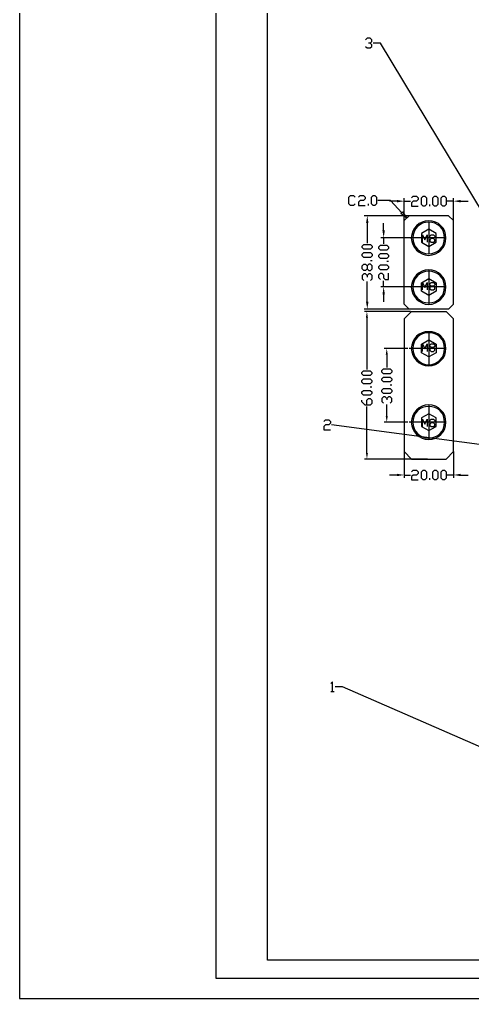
# Model space of a CAD drawing. Header units: inches. Extents: x 0 to 325, y 148 to 354.
# Drawn here: x 0.1 to 45.1, y 147.9 to 245.2 of the extents above; entities that cross this region are included whole.
import ezdxf

# ---------------------------------------------------------------- set-up
doc = ezdxf.new("R2010")
doc.units = ezdxf.units.IN
doc.header["$MEASUREMENT"] = 0

# ---------------------------------------------------------------- blocks, each defined once
blk = doc.blocks.new('AHH1270-500010_3')
at = {"transparency": 33554687}
for points in [[(37.633, 227.056), (38.366, 227.178), (37.633, 227.3)], [(43.984, 227.056), (43.251, 227.178), (43.984, 227.3)], [(34.806, 225.002), (34.684, 225.734), (34.561, 225.002)], [(36.434, 224.269), (36.312, 223.536), (36.19, 224.269)], [(36.434, 217.918), (36.312, 218.651), (36.19, 217.918)], [(34.806, 217.185), (34.684, 216.453), (34.561, 217.185)], [(34.753, 215.598), (34.651, 216.208), (34.549, 215.598)], [(36.724, 211.934), (36.622, 212.544), (36.52, 211.934)], [(36.724, 205.828), (36.622, 205.217), (36.52, 205.827)], [(34.753, 202.164), (34.651, 201.553), (34.549, 202.164)], [(37.633, 199.845), (38.366, 199.967), (37.633, 200.089)], [(43.984, 199.845), (43.251, 199.967), (43.984, 200.089)]]:
    blk.add_hatch(color=1, dxfattribs=at).paths.add_polyline_path(points)
for points in [[(0.118, 147.946), (324.53, 147.946), (324.53, 353.813), (0.118, 353.813), (0.118, 147.946)], [(19.615, 149.968), (304.507, 149.968), (304.507, 351.791), (19.615, 351.791), (19.615, 149.968)], [(24.781, 151.735), (24.781, 350.024)], [(302.736, 151.735), (24.781, 151.735)]]:
    blk.add_lwpolyline(points, dxfattribs=at)
at = {"color": 1, "transparency": 33554687}
for points in [[(34.984, 242.887), (35.152, 243.05), (35.152, 243.212), (34.984, 243.374), (34.66, 243.374), (34.497, 243.212)], [(34.497, 242.563), (34.66, 242.4), (34.984, 242.4), (35.152, 242.563), (35.152, 242.725), (34.984, 242.887), (34.822, 242.887)], [(50.87, 218.22), (36.003, 242.887), (35.27, 242.887)], [(33.489, 226.923), (33.326, 226.76), (33.002, 226.76), (32.839, 226.923), (32.839, 227.577), (33.002, 227.74), (33.326, 227.74), (33.489, 227.577)], [(33.813, 227.577), (33.976, 227.74), (34.305, 227.74), (34.468, 227.577), (34.468, 227.415), (34.305, 227.252), (33.976, 227.252), (33.813, 227.09), (33.813, 226.76), (34.468, 226.76)], [(35.279, 226.76), (35.117, 226.923), (35.117, 227.577), (35.279, 227.74), (35.442, 227.74), (35.604, 227.577), (35.604, 226.923), (35.442, 226.76), (35.279, 226.76)], [(39.097, 227.503), (39.259, 227.666), (39.584, 227.666), (39.747, 227.503), (39.747, 227.336), (39.584, 227.174), (39.259, 227.174), (39.097, 227.011), (39.097, 226.687), (39.747, 226.687)], [(40.239, 226.687), (40.071, 226.849), (40.071, 227.503), (40.239, 227.666), (40.401, 227.666), (40.563, 227.503), (40.563, 226.849), (40.401, 226.687), (40.239, 226.687)], [(41.375, 226.687), (41.213, 226.849), (41.213, 227.503), (41.375, 227.666), (41.537, 227.666), (41.7, 227.503), (41.7, 226.849), (41.537, 226.687), (41.375, 226.687)], [(42.192, 226.687), (42.029, 226.849), (42.029, 227.503), (42.192, 227.666), (42.354, 227.666), (42.516, 227.503), (42.516, 226.849), (42.354, 226.687), (42.192, 226.687)], [(34.792, 226.76), (34.792, 226.923)], [(38.113, 226.027), (36.987, 227.252), (35.727, 227.252)], [(37.631, 227.174), (36.898, 227.174)], [(38.364, 225.245), (38.364, 227.469)], [(38.364, 227.174), (38.974, 227.174)], [(40.888, 226.687), (40.888, 226.849)], [(43.249, 227.174), (42.639, 227.174)], [(43.249, 225.245), (43.249, 227.469)], [(43.982, 227.174), (44.715, 227.174)], [(38.851, 225.732), (34.389, 225.732)], [(38.202, 226.111), (38.61, 225.486), (38.02, 225.944)], [(38.202, 226.111), (38.02, 225.944)], [(34.679, 224.999), (34.679, 223.007)], [(36.308, 224.266), (36.308, 224.999)], [(35.171, 222.559), (35.009, 222.392), (34.355, 222.392), (34.192, 222.559), (34.192, 222.721), (34.355, 222.884), (35.009, 222.884), (35.171, 222.721), (35.171, 222.559)], [(36.8, 222.475), (36.632, 222.313), (35.983, 222.313), (35.821, 222.475), (35.821, 222.638), (35.983, 222.8), (36.632, 222.8), (36.8, 222.638), (36.8, 222.475)], [(39.22, 223.533), (36.017, 223.533)], [(36.308, 223.533), (36.308, 222.923)], [(35.171, 221.742), (35.009, 221.58), (34.355, 221.58), (34.192, 221.742), (34.192, 221.905), (34.355, 222.067), (35.009, 222.067), (35.171, 221.905), (35.171, 221.742)], [(36.8, 221.659), (36.632, 221.496), (35.983, 221.496), (35.821, 221.659), (35.821, 221.826), (35.983, 221.988), (36.632, 221.988), (36.8, 221.826), (36.8, 221.659)], [(35.171, 220.439), (35.171, 220.763), (35.009, 220.931), (34.842, 220.931), (34.679, 220.763), (34.679, 220.439), (34.517, 220.276), (34.355, 220.276), (34.192, 220.439), (34.192, 220.763), (34.355, 220.931), (34.517, 220.931), (34.679, 220.763)], [(35.171, 221.255), (35.009, 221.255)], [(36.8, 220.522), (36.632, 220.36), (35.983, 220.36), (35.821, 220.522), (35.821, 220.685), (35.983, 220.847), (36.632, 220.847), (36.8, 220.685), (36.8, 220.522)], [(36.8, 221.172), (36.632, 221.172)], [(34.679, 219.789), (34.517, 219.952), (34.355, 219.952), (34.192, 219.789), (34.192, 219.464), (34.355, 219.302)], [(34.679, 220.439), (34.842, 220.276), (35.009, 220.276), (35.171, 220.439)], [(35.009, 219.302), (35.171, 219.464), (35.171, 219.789), (35.009, 219.952), (34.842, 219.952), (34.679, 219.789), (34.679, 219.627)], [(35.983, 219.381), (35.821, 219.543), (35.821, 219.868), (35.983, 220.03), (36.145, 220.03), (36.308, 219.868), (36.308, 219.543), (36.47, 219.381), (36.8, 219.381), (36.8, 220.03)], [(34.679, 217.182), (34.679, 219.179)], [(36.308, 218.648), (36.308, 219.258)], [(39.22, 218.648), (36.017, 218.648)], [(36.308, 217.915), (36.308, 217.182)], [(38.851, 216.449), (34.389, 216.449)], [(38.974, 216.208), (34.404, 216.208)], [(34.65, 215.598), (34.65, 210.452)], [(38.728, 212.542), (36.377, 212.542)], [(36.618, 211.932), (36.618, 210.639)], [(35.137, 210.004), (34.974, 209.842), (34.325, 209.842), (34.158, 210.004), (34.158, 210.166), (34.325, 210.329), (34.974, 210.329), (35.137, 210.166), (35.137, 210.004)], [(37.11, 210.191), (36.947, 210.024), (36.293, 210.024), (36.131, 210.191), (36.131, 210.353), (36.293, 210.516), (36.947, 210.516), (37.11, 210.353), (37.11, 210.191)], [(35.137, 209.187), (34.974, 209.025), (34.325, 209.025), (34.158, 209.187), (34.158, 209.35), (34.325, 209.512), (34.974, 209.512), (35.137, 209.35), (35.137, 209.187)], [(37.11, 209.374), (36.947, 209.212), (36.293, 209.212), (36.131, 209.374), (36.131, 209.536), (36.293, 209.699), (36.947, 209.699), (37.11, 209.536), (37.11, 209.374)], [(35.137, 208.051), (34.974, 207.883), (34.325, 207.883), (34.158, 208.051), (34.158, 208.213), (34.325, 208.375), (34.974, 208.375), (35.137, 208.213), (35.137, 208.051)], [(35.137, 208.7), (34.974, 208.7)], [(37.11, 208.233), (36.947, 208.07), (36.293, 208.07), (36.131, 208.233), (36.131, 208.395), (36.293, 208.562), (36.947, 208.562), (37.11, 208.395), (37.11, 208.233)], [(37.11, 208.887), (36.947, 208.887)], [(34.65, 206.909), (34.65, 207.396), (34.812, 207.559), (34.974, 207.559), (35.137, 207.396), (35.137, 207.072), (34.974, 206.909), (34.487, 206.909), (34.158, 207.234), (34.158, 207.396)], [(36.618, 207.583), (36.455, 207.746), (36.293, 207.746), (36.131, 207.583), (36.131, 207.259), (36.293, 207.096)], [(36.947, 207.096), (37.11, 207.259), (37.11, 207.583), (36.947, 207.746), (36.78, 207.746), (36.618, 207.583), (36.618, 207.421)], [(34.65, 202.162), (34.65, 206.786)], [(36.618, 205.827), (36.618, 206.973)], [(30.36, 205.271), (30.522, 205.433), (30.852, 205.433), (31.014, 205.271), (31.014, 205.109), (30.852, 204.946), (30.522, 204.946), (30.36, 204.784), (30.36, 204.459), (31.014, 204.459)], [(50.806, 202.349), (31.137, 204.946)], [(38.728, 205.212), (36.377, 205.212)], [(40.686, 201.552), (34.404, 201.552)], [(38.364, 202.285), (38.364, 199.672)], [(43.249, 202.285), (43.249, 199.672)], [(39.097, 200.292), (39.259, 200.455), (39.584, 200.455), (39.747, 200.292), (39.747, 200.125), (39.584, 199.963), (39.259, 199.963), (39.097, 199.8), (39.097, 199.476), (39.747, 199.476)], [(40.239, 199.476), (40.071, 199.638), (40.071, 200.292), (40.239, 200.455), (40.401, 200.455), (40.563, 200.292), (40.563, 199.638), (40.401, 199.476), (40.239, 199.476)], [(41.375, 199.476), (41.213, 199.638), (41.213, 200.292), (41.375, 200.455), (41.537, 200.455), (41.7, 200.292), (41.7, 199.638), (41.537, 199.476), (41.375, 199.476)], [(42.192, 199.476), (42.029, 199.638), (42.029, 200.292), (42.192, 200.455), (42.354, 200.455), (42.516, 200.292), (42.516, 199.638), (42.354, 199.476), (42.192, 199.476)], [(37.631, 199.963), (36.898, 199.963)], [(38.364, 199.963), (38.974, 199.963)], [(40.888, 199.476), (40.888, 199.638)], [(43.249, 199.963), (42.639, 199.963)], [(43.982, 199.963), (44.715, 199.963)], [(31.221, 178.439), (31.221, 179.418), (31.053, 179.256)], [(31.053, 178.439), (31.383, 178.439)], [(48.873, 171.659), (32.234, 178.926), (31.501, 178.926)]]:
    blk.add_lwpolyline(points, dxfattribs=at)
at = {"color": 4, "transparency": 33554687}
for points in [[(38.364, 225.245), (38.851, 225.732)], [(42.762, 225.732), (38.851, 225.732)], [(42.762, 225.732), (43.249, 225.245)], [(38.364, 216.941), (38.364, 225.245)], [(43.249, 216.941), (43.249, 225.245)], [(38.364, 216.941), (38.851, 216.449)], [(42.762, 216.449), (43.249, 216.941)], [(38.364, 215.475), (39.097, 216.208), (42.516, 216.208), (43.249, 215.475)], [(42.762, 216.449), (38.851, 216.449)], [(38.364, 215.475), (38.364, 202.285)], [(43.249, 202.285), (43.249, 215.475)], [(38.364, 202.285), (39.097, 201.552)], [(39.097, 201.552), (42.516, 201.552)], [(42.516, 201.552), (43.249, 202.285)]]:
    blk.add_lwpolyline(points, dxfattribs=at)
at = {"color": 6, "transparency": 33554687}
for points in [[(40.804, 225.122), (40.804, 221.944)], [(40.071, 223.11), (40.804, 222.687), (41.537, 223.11), (41.537, 223.956), (40.804, 224.379), (40.071, 223.956), (40.071, 223.11)], [(40.165, 223.09), (40.165, 223.823), (40.406, 223.331), (40.652, 223.823), (40.652, 223.09)], [(41.021, 223.09), (41.262, 223.09), (41.385, 223.208), (41.385, 223.331), (41.262, 223.454), (41.021, 223.454), (40.898, 223.577), (40.898, 223.7), (41.021, 223.823), (41.262, 223.823), (41.385, 223.7), (41.385, 223.577), (41.262, 223.454)], [(42.393, 223.533), (39.22, 223.533)], [(41.021, 223.454), (40.898, 223.331), (40.898, 223.208), (41.021, 223.09)], [(40.804, 220.36), (40.804, 216.941)], [(40.071, 219.071), (40.804, 219.494), (41.537, 219.071), (41.537, 218.225), (40.804, 217.802), (40.071, 218.225), (40.071, 219.071)], [(40.165, 218.362), (40.165, 219.096), (40.406, 218.604), (40.652, 219.096), (40.652, 218.362)], [(41.021, 218.362), (41.262, 218.362), (41.385, 218.481), (41.385, 218.604), (41.262, 218.727), (41.021, 218.727), (40.898, 218.85), (40.898, 218.973), (41.021, 219.096), (41.262, 219.096), (41.385, 218.973), (41.385, 218.85), (41.262, 218.727)], [(42.393, 218.648), (39.22, 218.648)], [(41.021, 218.727), (40.898, 218.604), (40.898, 218.481), (41.021, 218.362)], [(40.804, 214.25), (40.804, 210.83)], [(40.071, 212.966), (40.804, 213.389), (41.537, 212.966), (41.537, 212.119), (40.804, 211.696), (40.071, 212.119), (40.071, 212.966)], [(42.516, 212.542), (38.851, 212.542)], [(40.165, 212.252), (40.165, 212.985), (40.406, 212.498), (40.652, 212.985), (40.652, 212.252)], [(41.021, 212.252), (41.262, 212.252), (41.385, 212.375), (41.385, 212.498), (41.262, 212.621), (41.021, 212.621), (40.898, 212.744), (40.898, 212.867), (41.021, 212.985), (41.262, 212.985), (41.385, 212.867), (41.385, 212.744), (41.262, 212.621)], [(41.021, 212.621), (40.898, 212.498), (40.898, 212.375), (41.021, 212.252)], [(40.804, 206.924), (40.804, 203.505)], [(40.071, 204.789), (40.804, 204.371), (41.537, 204.789), (41.537, 205.635), (40.804, 206.058), (40.071, 205.635), (40.071, 204.789)], [(40.165, 204.769), (40.165, 205.502), (40.406, 205.015), (40.652, 205.502), (40.652, 204.769)], [(41.021, 204.769), (41.262, 204.769), (41.385, 204.892), (41.385, 205.015), (41.262, 205.138), (41.021, 205.138), (40.898, 205.256), (40.898, 205.379), (41.021, 205.502), (41.262, 205.502), (41.385, 205.379), (41.385, 205.256), (41.262, 205.138)], [(42.516, 205.212), (38.851, 205.212)], [(41.021, 205.138), (40.898, 205.015), (40.898, 204.892), (41.021, 204.769)]]:
    blk.add_lwpolyline(points, dxfattribs=at)
for points in [[(42.507, 223.504), (42.518, 222.592), (41.753, 221.826), (40.785, 221.782), (39.864, 221.826), (39.099, 222.592), (39.063, 223.504), (39.099, 224.48), (39.864, 225.246), (40.785, 225.226), (41.753, 225.246), (42.518, 224.48), (42.507, 223.504)], [(42.359, 223.504), (42.396, 222.659), (41.685, 221.948), (40.785, 221.929), (39.932, 221.948), (39.221, 222.659), (39.21, 223.504), (39.221, 224.413), (39.932, 225.124), (40.785, 225.078), (41.685, 225.124), (42.396, 224.413), (42.359, 223.504)], [(42.507, 218.633), (42.518, 217.707), (41.753, 216.941), (40.785, 216.911), (39.864, 216.941), (39.099, 217.707), (39.063, 218.633), (39.099, 219.595), (39.864, 220.361), (40.785, 220.355), (41.753, 220.361), (42.518, 219.595), (42.507, 218.633)], [(42.359, 218.633), (42.396, 217.774), (41.685, 217.063), (40.785, 217.059), (39.932, 217.063), (39.221, 217.774), (39.21, 218.633), (39.221, 219.528), (39.932, 220.239), (40.785, 220.207), (41.685, 220.239), (42.396, 219.528), (42.359, 218.633)], [(42.507, 212.533), (42.518, 211.6), (41.753, 210.835), (40.785, 210.811), (39.864, 210.835), (39.099, 211.6), (39.063, 212.533), (39.099, 213.489), (39.864, 214.254), (40.785, 214.205), (41.753, 214.254), (42.518, 213.489), (42.507, 212.533)], [(42.359, 212.533), (42.396, 211.668), (41.685, 210.957), (40.785, 210.909), (39.932, 210.957), (39.221, 211.668), (39.21, 212.533), (39.221, 213.421), (39.932, 214.132), (40.785, 214.107), (41.685, 214.132), (42.396, 213.421), (42.359, 212.533)], [(42.507, 205.202), (42.518, 204.273), (41.753, 203.507), (40.785, 203.48), (39.864, 203.507), (39.099, 204.273), (39.063, 205.202), (39.099, 206.161), (39.864, 206.927), (40.785, 206.924), (41.753, 206.927), (42.518, 206.161), (42.507, 205.202)], [(42.359, 205.202), (42.396, 204.34), (41.685, 203.629), (40.785, 203.628), (39.932, 203.629), (39.221, 204.34), (39.21, 205.202), (39.221, 206.094), (39.932, 206.805), (40.785, 206.776), (41.685, 206.805), (42.396, 206.094), (42.359, 205.202)]]:
    blk.add_open_spline(points, degree=3, knots=[0, 0, 0, 0, 1, 1, 1, 2, 2, 2, 3, 3, 3, 4, 4, 4, 4], dxfattribs=at)

msp = doc.modelspace()

# ---------------------------------------------------------------- block references
msp.add_blockref('AHH1270-500010_3', (0, 0))

doc.saveas('drawing.dxf')
